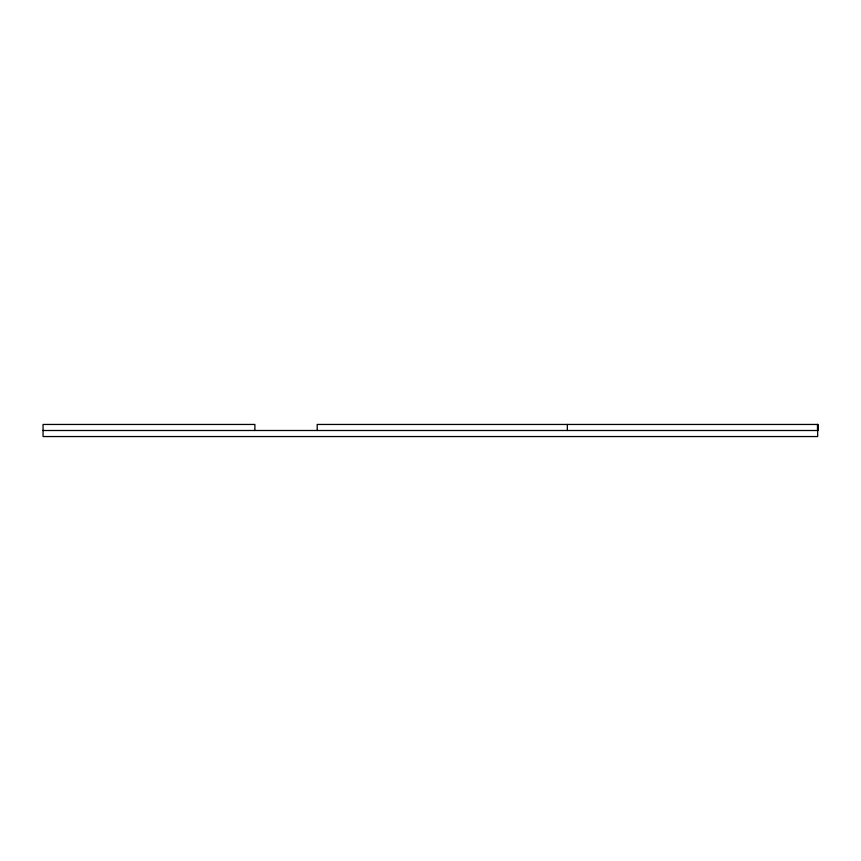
<?xml version="1.0" encoding="UTF-8"?>
<svg xmlns="http://www.w3.org/2000/svg" width="861" height="861" viewBox="0 0 861 861"><rect width="100%" height="100%" fill="white"/><g stroke="black" fill="none" stroke-linecap="round" stroke-linejoin="round"><path stroke-width="1.29" d="M43.05 430.5L817.681 430.5M817.95 430.5L817.95 424.451L317.192 424.451L317.192 430.5M817.681 424.451L817.681 436.549L43.05 436.549L43.05 424.451L254.888 424.451L254.888 430.5M817.476 424.451L817.476 430.5M567.334 424.451L567.334 430.5"/></g></svg>
